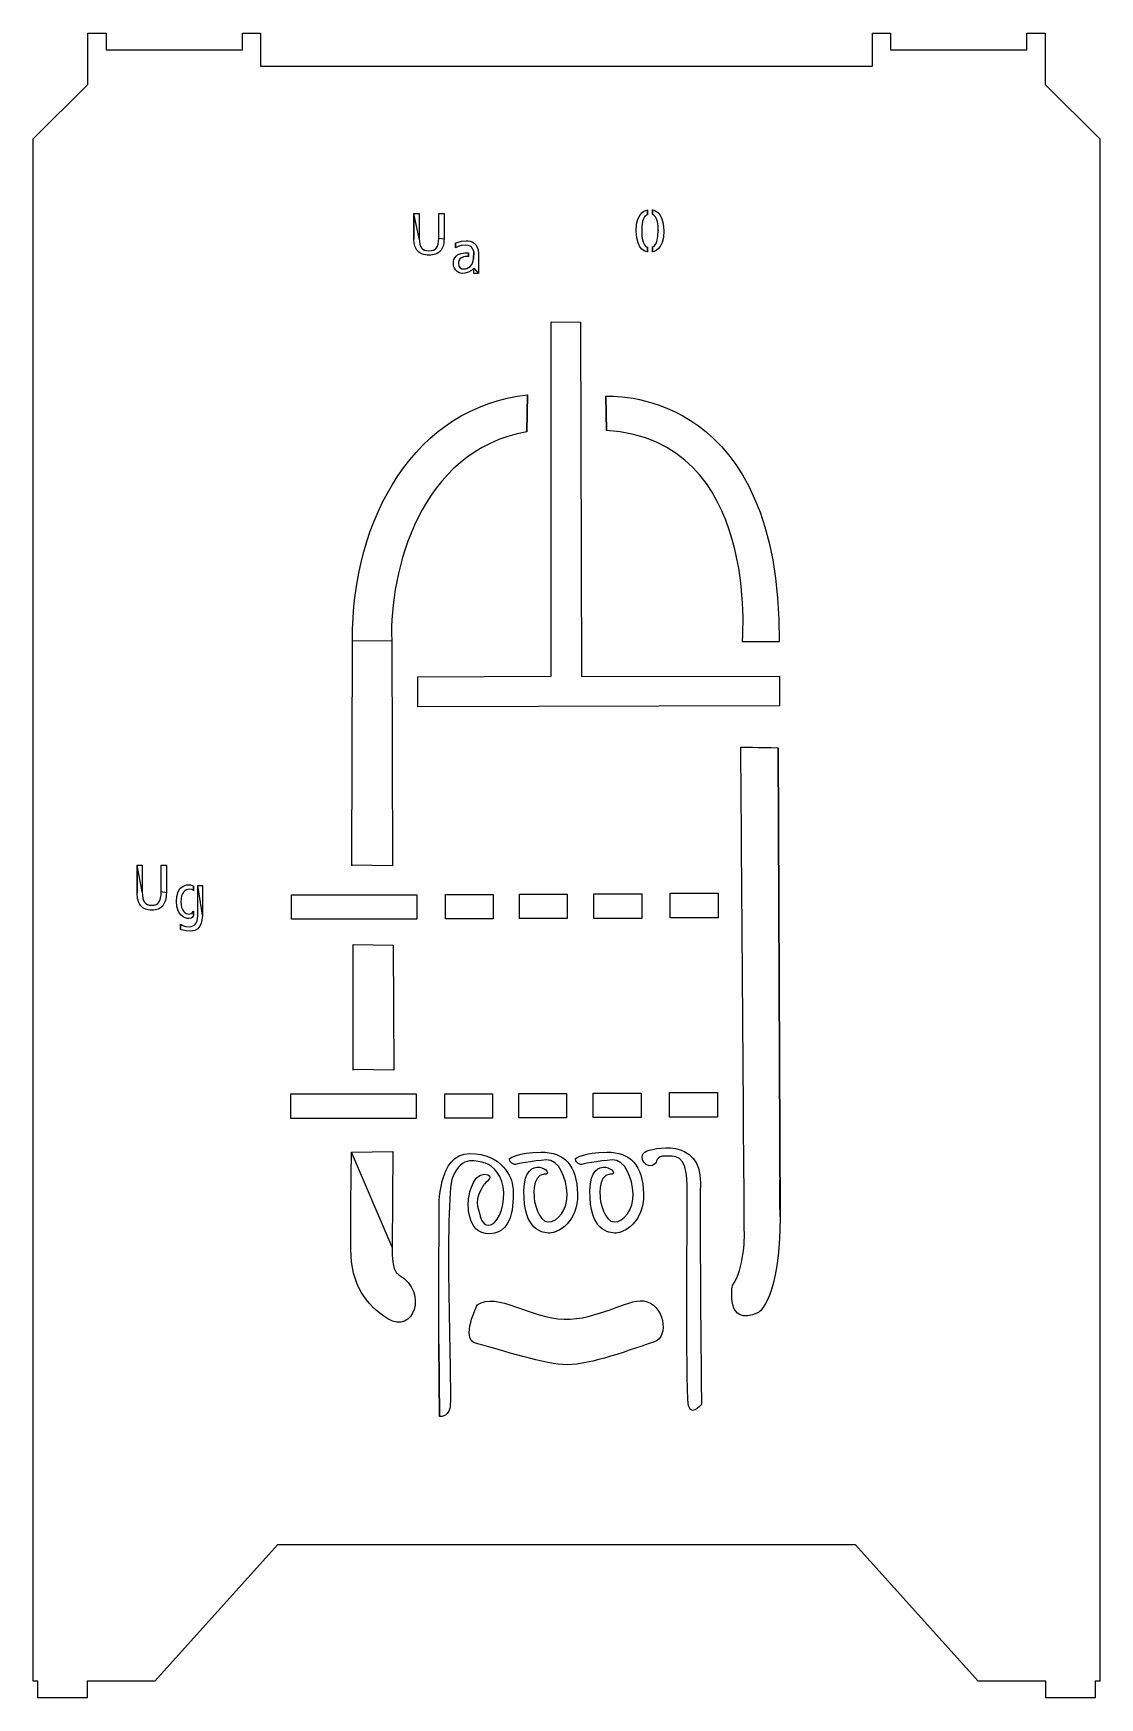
# Model space of a CAD drawing. Extents: x 1 to 156, y 0 to 242.
import ezdxf

# ---------------------------------------------------------------- set-up
doc = ezdxf.new("R2010")
doc.units = 0
doc.layers.get('0').update_dxf_attribs({"linetype": 'CONTINUOUS'})

msp = doc.modelspace()

# ---------------------------------------------------------------- linework, layer by layer
at = {"color": 7}
for points in [[(0.657896, 2.400009), (0.657896, 227.00637), (8.592498, 234.941014), (8.592498, 242.398827), (11.251446, 242.398827), (11.251446, 239.998607), (31.086725, 239.998607), (31.086725, 242.398827), (33.724845, 242.398827), (33.724845, 237.599974), (122.790896, 237.599974), (122.790896, 242.398827), (125.429016, 242.398827), (125.429016, 239.998607), (145.264296, 239.998607), (145.264296, 242.398827), (147.92324, 242.398827), (147.92324, 234.941014), (155.857888, 227.006321), (155.857888, 2.400009), (155.19744, 2.400009), (155.19744, 0.000009), (147.997432, 0.000009), (147.997432, 2.400009), (138.158544, 2.400009), (120.30116, 22.277977), (36.214606, 22.277977), (18.357232, 2.400009), (8.518303, 2.400009), (8.518303, 0.000009), (1.318303, 0.000009), (1.318303, 2.400009), (0.657896, 2.400009), (0.657896, 2.400009)], [(56.051583, 216.152584), (56.829799, 216.152584), (56.829799, 212.53158)], [(56.051583, 212.431772), (56.051583, 216.152584), (56.051583, 216.152584)], [(59.655149, 212.53158), (59.655149, 216.152584), (60.433361, 216.152584), (60.433361, 212.431772)], [(90.049096, 216.664097), (90.049096, 215.947152)], [(90.750976, 216.018843), (90.750984, 216.678436)], [(89.2092, 213.58123), (89.209208, 213.595569)], [(91.604648, 213.66726), (91.604648, 213.652928)], [(62.108905, 211.180304), (62.108905, 211.827912)], [(62.109009, 211.149636), (62.108905, 211.180304)], [(90.062872, 211.229649), (90.062872, 210.570059)], [(90.764752, 210.584397), (90.764752, 211.301338)], [(64.010073, 210.442112), (63.982529, 209.882613)], [(64.720806, 209.570533), (64.758222, 210.569696)], [(65.460874, 207.436878), (64.791811, 207.426654), (64.774075, 208.201312)], [(109.26032, 148.771337), (109.26032, 144.437209), (56.665568, 144.311257), (56.615184, 144.286057), (56.640376, 148.661769), (76.035806, 148.776801), (76.035806, 200.395296), (80.284336, 200.325176), (80.460408, 148.735239), (109.26032, 148.771337)], [(72.565194, 189.75278), (72.501474, 184.370681)], [(84.05716, 184.547041), (83.973032, 189.572164)], [(52.813634, 153.986681), (52.93763, 121.128473), (47.014637, 121.231009), (47.014637, 121.137697), (47.115066, 153.924969)], [(109.226672, 153.813553), (103.851264, 153.756913)], [(109.058072, 138.357889), (109.334056, 70.098849)], [(15.768799, 121.243067), (16.524682, 121.243067), (16.524682, 117.341574)], [(15.768799, 117.234036), (15.768799, 121.243067), (15.768799, 121.243067)], [(19.26895, 117.341574), (19.26895, 121.243067), (20.024828, 121.243067), (20.024828, 117.234036)], [(23.973621, 118.198793), (23.973621, 117.511737)], [(23.973651, 118.198793), (23.973621, 118.198793)], [(24.585795, 118.265225), (25.2943, 118.265225), (25.26558, 113.984801)], [(24.585797, 118.265225), (24.585795, 118.265225)], [(38.568592, 116.947897), (56.471251, 116.947897), (56.471251, 113.383209), (38.251731, 113.383209), (38.251731, 116.947897), (38.568592, 116.947897)], [(38.568592, 116.947897), (56.471251, 116.947897), (56.471251, 113.383209), (38.251731, 113.383209), (38.251731, 116.947897), (38.568592, 116.947897)], [(38.568592, 116.947897), (56.471251, 116.947897), (56.471251, 113.383209), (38.251731, 113.383209), (38.251731, 116.947897), (38.568592, 116.947897)], [(38.568592, 116.947897), (56.471251, 116.947897), (56.471251, 113.383209), (38.251731, 113.383209), (38.251731, 116.947897), (38.568592, 116.947897)], [(60.90731, 116.987505), (67.601002, 116.987505), (67.601002, 113.422817), (60.630057, 113.422817), (60.630057, 116.987505), (60.90731, 116.987505)], [(60.90731, 116.987505), (67.601002, 116.987505), (67.601002, 113.422817), (60.630057, 113.422817), (60.630057, 116.987505), (60.90731, 116.987505)], [(71.680591, 117.027113), (78.374284, 117.027113), (78.374284, 113.462425), (71.403338, 113.462425), (71.403338, 117.027113), (71.680591, 117.027113)], [(71.680591, 117.027113), (78.374284, 117.027113), (78.374284, 113.462425), (71.403338, 113.462425), (71.403338, 117.027113), (71.680591, 117.027113)], [(71.680591, 117.027113), (78.374284, 117.027113), (78.374284, 113.462425), (71.403338, 113.462425), (71.403338, 117.027113), (71.680591, 117.027113)], [(71.680591, 117.027113), (78.374284, 117.027113), (78.374284, 113.462425), (71.403338, 113.462425), (71.403338, 117.027113), (71.680591, 117.027113)], [(82.533088, 117.066721), (89.226784, 117.066721), (89.226784, 113.502033), (82.25584, 113.502033), (82.25584, 117.066721), (82.533088, 117.066721)], [(82.533088, 117.066721), (89.226784, 117.066721), (89.226784, 113.502033), (82.25584, 113.502033), (82.25584, 117.066721), (82.533088, 117.066721)], [(82.533088, 117.066721), (89.226784, 117.066721), (89.226784, 113.502033), (82.25584, 113.502033), (82.25584, 117.066721), (82.533088, 117.066721)], [(82.533088, 117.066721), (89.226784, 117.066721), (89.226784, 113.502033), (82.25584, 113.502033), (82.25584, 117.066721), (82.533088, 117.066721)], [(93.623232, 117.145937), (100.316928, 117.145937), (100.316928, 113.581249), (93.345984, 113.581249), (93.345984, 117.145937), (93.623232, 117.145937)], [(93.623232, 117.145937), (100.316928, 117.145937), (100.316928, 113.581249), (93.345984, 113.581249), (93.345984, 117.145937), (93.623232, 117.145937)], [(93.623232, 117.145937), (100.316928, 117.145937), (100.316928, 113.581249), (93.345984, 113.581249), (93.345984, 117.145937), (93.623232, 117.145937)], [(93.623232, 117.145937), (100.316928, 117.145937), (100.316928, 113.581249), (93.345984, 113.581249), (93.345984, 117.145937), (93.623232, 117.145937)], [(23.964829, 114.552361), (23.958669, 113.854257)], [(22.067736, 111.894353), (22.067736, 112.657529)], [(47.219707, 91.402545), (47.219707, 109.715345), (53.040166, 109.612809), (53.142701, 91.393289), (47.219707, 91.495825), (47.219707, 91.402545)], [(38.466057, 87.930489), (56.368716, 87.930489), (56.368716, 84.365801), (38.149196, 84.365801), (38.149196, 87.930489), (38.466057, 87.930489)], [(38.466057, 87.930489), (56.368716, 87.930489), (56.368716, 84.365801), (38.149196, 84.365801), (38.149196, 87.930489), (38.466057, 87.930489)], [(38.466057, 87.930489), (56.368716, 87.930489), (56.368716, 84.365801), (38.149196, 84.365801), (38.149196, 87.930489), (38.466057, 87.930489)], [(38.466057, 87.930489), (56.368716, 87.930489), (56.368716, 84.365801), (38.149196, 84.365801), (38.149196, 87.930489), (38.466057, 87.930489)], [(60.804774, 87.970097), (67.498467, 87.970097), (67.498467, 84.405409), (60.527522, 84.405409), (60.527522, 87.970097), (60.804774, 87.970097)], [(60.804774, 87.970097), (67.498467, 87.970097), (67.498467, 84.405409), (60.527522, 84.405409), (60.527522, 87.970097), (60.804774, 87.970097)], [(71.578056, 88.009705), (78.271749, 88.009705), (78.271749, 84.445017), (71.300803, 84.445017), (71.300803, 88.009705), (71.578056, 88.009705)], [(71.578056, 88.009705), (78.271749, 88.009705), (78.271749, 84.445017), (71.300803, 84.445017), (71.300803, 88.009705), (71.578056, 88.009705)], [(71.578056, 88.009705), (78.271749, 88.009705), (78.271749, 84.445017), (71.300803, 84.445017), (71.300803, 88.009705), (71.578056, 88.009705)], [(71.578056, 88.009705), (78.271749, 88.009705), (78.271749, 84.445017), (71.300803, 84.445017), (71.300803, 88.009705), (71.578056, 88.009705)], [(82.430552, 88.049313), (89.124248, 88.049313), (89.124248, 84.484625), (82.153304, 84.484625), (82.153304, 88.049313), (82.430552, 88.049313)], [(82.430552, 88.049313), (89.124248, 88.049313), (89.124248, 84.484625), (82.153304, 84.484625), (82.153304, 88.049313), (82.430552, 88.049313)], [(82.430552, 88.049313), (89.124248, 88.049313), (89.124248, 84.484625), (82.153304, 84.484625), (82.153304, 88.049313), (82.430552, 88.049313)], [(82.430552, 88.049313), (89.124248, 88.049313), (89.124248, 84.484625), (82.153304, 84.484625), (82.153304, 88.049313), (82.430552, 88.049313)], [(93.520696, 88.128529), (100.214392, 88.128529), (100.214392, 84.563841), (93.243448, 84.563841), (93.243448, 88.128529), (93.520696, 88.128529)], [(93.520696, 88.128529), (100.214392, 88.128529), (100.214392, 84.563841), (93.243448, 84.563841), (93.243448, 88.128529), (93.520696, 88.128529)], [(93.520696, 88.128529), (100.214392, 88.128529), (100.214392, 84.563841), (93.243448, 84.563841), (93.243448, 88.128529), (93.520696, 88.128529)], [(93.520696, 88.128529), (100.214392, 88.128529), (100.214392, 84.563841), (93.243448, 84.563841), (93.243448, 88.128529), (93.520696, 88.128529)], [(46.976243, 79.470665), (46.976246, 79.470641)], [(46.976246, 79.470641), (53.002101, 79.526881), (52.905924, 65.609657)], [(69.978762, 78.505625), (69.978762, 78.505625)], [(79.579801, 78.505625), (79.579801, 78.505625)], [(91.272112, 77.840201), (91.272152, 77.840201)], [(104.142176, 67.140689), (104.142176, 67.140729)], [(65.277607, 57.197625), (65.277607, 57.197625)], [(59.762281, 40.942465), (59.676328, 51.514169)]]:
    msp.add_lwpolyline(points, close=True, dxfattribs=at)
for points in [[(88.396832, 213.595569), (88.369312, 216.592403), (90.049096, 216.664097), (90.049096, 216.664097)], [(90.049096, 215.947152), (90.049096, 215.947152), (89.2092, 215.990168), (89.2092, 213.58123)], [(91.604648, 213.652928), (91.659688, 215.818104), (90.750976, 216.018843), (90.750976, 216.018843)], [(90.750984, 216.678436), (90.750984, 216.678436), (92.38948, 216.649756), (92.417016, 213.652928)], [(90.062872, 210.570059), (90.062872, 210.570059), (88.424368, 210.598731), (88.396832, 213.595569)], [(89.209208, 213.595569), (89.154088, 211.430393), (90.062872, 211.229649), (90.062872, 211.229649)], [(90.764752, 211.301338), (90.764752, 211.301338), (91.604648, 211.258314), (91.604648, 213.66726)], [(92.417016, 213.652928), (92.444536, 210.656092), (90.764752, 210.584397), (90.764752, 210.584397)], [(56.603618, 210.671173), (56.235594, 211.06774), (56.051583, 211.654607), (56.051583, 212.431772)], [(56.829799, 212.53158), (56.829799, 211.892813), (56.940973, 211.432369), (57.163321, 211.150248)], [(57.163321, 211.150248), (57.385668, 210.870788), (57.746024, 210.731058), (58.24439, 210.731058)], [(58.24439, 210.731058), (58.740198, 210.731058), (59.099277, 210.870788), (59.321626, 211.150248)], [(59.321626, 211.150248), (59.543975, 211.432369), (59.655149, 211.892813), (59.655149, 212.53158)], [(60.433361, 212.431772), (60.433361, 211.654607), (60.248072, 211.06774), (59.877493, 210.671173)], [(62.108905, 211.827912), (62.108905, 211.827912), (62.615881, 212.171185), (63.636904, 212.179468)], [(63.548174, 211.550358), (62.598326, 211.555318), (62.109009, 211.149636), (62.109009, 211.149636)], [(64.758222, 210.569696), (64.758222, 210.569696), (64.713854, 211.544256), (63.548174, 211.550358)], [(63.636904, 212.179468), (64.383326, 212.185548), (65.462727, 211.879013), (65.449186, 210.31066)], [(58.24439, 210.076322), (57.521121, 210.076322), (56.974197, 210.274606), (56.603618, 210.671173)], [(59.877493, 210.671173), (59.50947, 210.274606), (58.965102, 210.076322), (58.24439, 210.076322)], [(61.789142, 208.830416), (61.753606, 209.774071), (62.388108, 210.32484), (63.228307, 210.384672)], [(63.441513, 207.442688), (62.588677, 207.313166), (61.824674, 207.886761), (61.789142, 208.830416)], [(62.517638, 208.978435), (62.499902, 208.17733), (62.944062, 208.108791), (63.334942, 208.071785)], [(63.982529, 209.882613), (63.982529, 209.882613), (62.535406, 210.014605), (62.517638, 208.978435)], [(63.228307, 210.384672), (63.50081, 210.404072), (64.010073, 210.442112), (64.010073, 210.442112)], [(63.334942, 208.071785), (63.334942, 208.071785), (64.665321, 208.089561), (64.720806, 209.570533)], [(65.449186, 210.31066), (65.436114, 208.793023), (65.460874, 207.436878), (65.460874, 207.436878)], [(64.774075, 208.201312), (64.774075, 208.201312), (64.294356, 207.572208), (63.441513, 207.442688)], [(47.115066, 153.924969), (47.000597, 171.996312), (56.354558, 187.959581), (72.565194, 189.75278)], [(83.973032, 189.572164), (86.169616, 189.58126), (109.338704, 189.886358), (109.226672, 153.813553)], [(72.501474, 184.370681), (56.857567, 181.6079), (52.484411, 163.94313), (52.813634, 153.986681)], [(103.851264, 153.756913), (103.851264, 153.756913), (106.54568, 183.223935), (84.05716, 184.547041)], [(104.142176, 67.140729), (104.136576, 69.318865), (103.630464, 138.426929), (103.630464, 138.426929)], [(103.630464, 138.426929), (103.630464, 138.426929), (106.321272, 138.403889), (109.058072, 138.357889)], [(16.304992, 115.337057), (15.94753, 115.764344), (15.768799, 116.39667), (15.768799, 117.234036)], [(16.524682, 117.341574), (16.524682, 116.653328), (16.632666, 116.157218), (16.848633, 115.853242)], [(18.944998, 115.853242), (19.160966, 116.157218), (19.26895, 116.653328), (19.26895, 117.341574)], [(20.024828, 117.234036), (20.024828, 116.39667), (19.844856, 115.764344), (19.484913, 115.337057)], [(21.493302, 115.975697), (21.512454, 118.021897), (22.651802, 118.375825), (23.187968, 118.397945)], [(23.3507, 117.745377), (22.80496, 117.734337), (22.134754, 117.225529), (22.134754, 115.931457)], [(23.187968, 118.397945), (23.724133, 118.420105), (23.973653, 118.198793), (23.973651, 118.198793)], [(23.973621, 117.511737), (23.973621, 117.511737), (23.896437, 117.756433), (23.3507, 117.745377)], [(24.595373, 113.841017), (24.614525, 114.880697), (24.585797, 118.265225), (24.585797, 118.265225)], [(17.898677, 114.696129), (17.196165, 114.696129), (16.664936, 114.909772), (16.304992, 115.337057)], [(16.848633, 115.853242), (17.064599, 115.552135), (17.414614, 115.401581), (17.898677, 115.401581)], [(17.898677, 115.401581), (18.380257, 115.401581), (18.72903, 115.552135), (18.944998, 115.853242)], [(19.484913, 115.337057), (19.127451, 114.909772), (18.598706, 114.696129), (17.898677, 114.696129)], [(23.312436, 113.476009), (22.680525, 113.464969), (21.474153, 113.929489), (21.493302, 115.975697)], [(22.134754, 115.931457), (22.134754, 114.637369), (22.785811, 114.117521), (23.312404, 114.128577)], [(23.312404, 114.128577), (23.838994, 114.139697), (23.964829, 114.552361), (23.964829, 114.552361)], [(25.26558, 113.984801), (25.26558, 113.984801), (25.332596, 111.617849), (23.580488, 111.628905)], [(22.067736, 112.657529), (22.067736, 112.657529), (22.575179, 112.248297), (23.341129, 112.281473)], [(23.580488, 111.628905), (22.594328, 111.628929), (22.067736, 111.894353), (22.067736, 111.894353)], [(23.958669, 113.854257), (23.958669, 113.854257), (23.87473, 113.510281), (23.312436, 113.476009)], [(23.341129, 112.281473), (24.107079, 112.314673), (24.576224, 112.801321), (24.595373, 113.841017)], [(89.656136, 79.456225), (90.701792, 80.121641), (97.831272, 81.642593), (97.736216, 74.988409)], [(109.334056, 70.098849), (109.334056, 70.098849), (109.242064, 81.965985), (109.334056, 70.098849)], [(46.86293, 65.313913), (46.809906, 70.833073), (46.976243, 79.470665), (46.976243, 79.470665)], [(59.712312, 71.186025), (59.712312, 71.186025), (59.427134, 79.266105), (64.180122, 79.266105)], [(66.461555, 77.840201), (65.320838, 78.125385), (62.983362, 79.122009), (61.708566, 75.843953)], [(64.180122, 79.266105), (68.933108, 79.266105), (70.359006, 75.748889), (70.454065, 74.322993)], [(69.123229, 73.562513), (69.02817, 75.939009), (67.602273, 77.555025), (66.461555, 77.840201)], [(70.739241, 77.650089), (70.739241, 77.650089), (69.788644, 77.935265), (69.978762, 78.505625)], [(69.978762, 78.505625), (69.978762, 78.505625), (71.11948, 79.456225), (74.54163, 79.456225)], [(75.30211, 78.315505), (73.400918, 78.220441), (70.739241, 77.650089), (70.739241, 77.650089)], [(72.070077, 73.847697), (72.165138, 79.741401), (77.013182, 76.224185), (75.016926, 76.224193)], [(74.54163, 79.456225), (77.963782, 79.456225), (79.769921, 77.555025), (79.864977, 73.372393)], [(78.344022, 73.372393), (78.248966, 75.653833), (77.203302, 78.410561), (75.30211, 78.315505)], [(80.34028, 77.650089), (80.34028, 77.650089), (79.389681, 77.935265), (79.579801, 78.505625)], [(79.579801, 78.505625), (79.579801, 78.505625), (80.72052, 79.456225), (84.142664, 79.456225)], [(84.903144, 78.315505), (83.001952, 78.220441), (80.34028, 77.650089), (80.34028, 77.650089)], [(81.671112, 73.847697), (81.766176, 79.741401), (86.614216, 76.224185), (84.61796, 76.224193)], [(84.142664, 79.456225), (87.564816, 79.456225), (89.370952, 77.555025), (89.466008, 73.372393)], [(87.945056, 73.372393), (87.85, 75.653833), (86.804336, 78.410561), (84.903144, 78.315505)], [(91.272152, 77.840201), (89.846256, 76.604425), (88.61048, 78.790801), (89.656136, 79.456225)], [(92.602952, 78.885865), (91.367168, 78.980921), (91.272112, 77.840201), (91.272112, 77.840201)], [(95.834976, 74.703233), (95.834976, 79.361161), (93.838728, 78.790801), (92.602952, 78.885865)], [(61.708566, 75.843953), (60.377731, 72.421793), (61.653374, 43.492657), (61.300996, 42.158449)], [(63.990002, 72.516857), (63.990002, 72.516857), (64.370241, 76.224185), (66.271437, 76.224185)], [(66.271437, 76.224185), (68.172632, 76.224185), (66.271437, 74.798297), (66.271437, 74.798297)], [(75.016926, 76.224193), (73.057222, 76.224201), (73.59103, 72.421801), (73.59103, 72.421801)], [(84.61796, 76.224193), (82.658256, 76.224201), (83.192064, 72.421801), (83.192064, 72.421801)], [(66.271437, 74.798297), (66.271437, 74.798297), (64.940598, 72.897097), (65.320838, 71.566265)], [(66.936854, 68.809529), (68.077571, 68.809529), (69.218288, 71.186025), (69.123229, 73.562513)], [(70.454065, 74.322993), (70.549124, 72.897097), (70.834304, 67.668809), (67.126974, 67.573753)], [(75.87247, 67.668809), (74.826806, 67.668809), (71.975018, 67.953993), (72.070077, 73.847697)], [(75.587286, 69.284825), (77.013182, 69.284825), (78.439078, 71.090961), (78.344022, 73.372393)], [(79.864977, 73.372393), (79.960041, 69.189769), (76.918126, 67.668809), (75.87247, 67.668809)], [(85.473504, 67.668809), (84.42784, 67.668809), (81.576056, 67.953993), (81.671112, 73.847697)], [(85.18832, 69.284825), (86.614216, 69.284825), (88.040112, 71.090961), (87.945056, 73.372393)], [(89.466008, 73.372393), (89.561072, 69.189769), (86.51916, 67.668809), (85.473504, 67.668809)], [(95.911856, 43.443729), (95.658216, 50.859545), (95.834976, 70.045305), (95.834976, 74.703233)], [(97.736216, 74.988409), (97.641152, 68.334233), (97.899, 42.719705), (97.899, 42.719705)], [(59.676328, 51.514169), (59.68832, 58.071457), (59.70032, 64.628737), (59.712312, 71.186025)], [(67.126974, 67.573753), (63.419644, 67.478697), (63.990002, 72.516857), (63.990002, 72.516857)], [(65.320838, 71.566265), (65.701077, 70.235425), (65.796138, 68.809529), (66.936854, 68.809529)], [(73.59103, 72.421801), (73.59103, 72.421801), (74.16139, 69.284825), (75.587286, 69.284825)], [(83.192064, 72.421801), (83.192064, 72.421801), (83.762424, 69.284825), (85.18832, 69.284825)], [(109.334056, 70.098849), (109.426048, 58.231713), (106.181888, 56.089593), (106.181888, 56.089593)], [(52.905924, 65.609657), (52.905924, 65.609657), (52.579042, 62.338833), (53.918119, 61.542649)], [(102.409832, 60.033145), (104.162368, 62.553593), (104.142176, 67.140689), (104.142176, 67.140689)], [(52.258394, 55.196929), (49.052216, 57.202465), (46.912315, 60.173329), (46.86293, 65.313913)], [(53.918119, 61.542649), (58.154166, 59.023993), (56.016107, 52.846401), (52.258394, 55.196929)], [(65.277607, 57.197625), (68.099829, 59.196697), (73.094502, 55.232025), (77.915799, 55.114433)], [(106.181888, 56.089593), (101.29232, 53.825497), (102.409832, 60.033145), (102.409832, 60.033145)], [(65.028702, 51.637305), (62.794441, 52.225265), (65.277607, 57.197625), (65.277607, 57.197625)], [(77.915799, 55.114433), (82.737096, 54.996841), (87.052184, 58.069001), (89.448472, 57.777001)], [(89.448472, 57.777001), (92.530392, 57.401449), (93.194352, 52.531225), (91.083608, 51.830433)], [(77.728702, 48.506937), (74.436108, 48.742121), (67.26296, 51.049345), (65.028702, 51.637305)], [(91.083608, 51.830433), (86.193656, 50.206913), (81.021296, 48.271753), (77.728702, 48.506937)], [(61.300996, 42.158449), (60.939207, 40.788609), (59.762281, 40.942465), (59.762281, 40.942465)], [(97.899, 42.719705), (97.899, 42.719705), (96.018056, 40.338705), (95.911856, 43.443729)]]:
    msp.add_open_spline(points, degree=3, dxfattribs=at)

doc.saveas('drawing.dxf')
